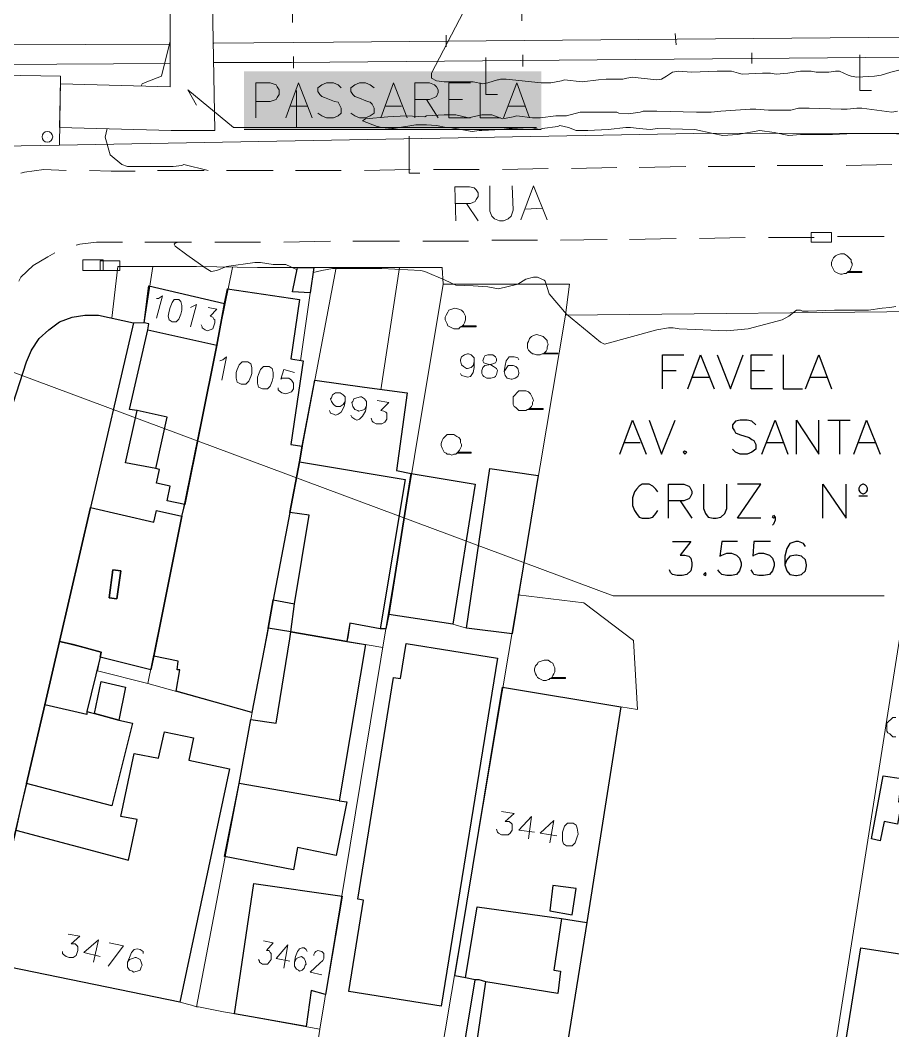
# Model space of a CAD drawing. Extents: x -2391 to 32076, y -11492 to 5852.
# Drawn here: x 4631.2 to 4707.3, y -1472.2 to -1384.2 of the extents above; entities that cross this region are included whole.
import ezdxf

# ---------------------------------------------------------------- set-up
doc = ezdxf.new("R2010")
doc.units = 0
doc.header["$LTSCALE"] = 7
for name, color, linetype in [('ALVE-CT', 3, 'CONTINUOUS'), ('PDF2_A101 - EDIFICACAO', 7, 'CONTINUOUS'), ('PDF2_A102 - EDIFICACAO_FAVELA', 7, 'CONTINUOUS'), ('PDF2_A103 - PROJECAO_1', 7, 'CONTINUOUS'), ('PDF2_A104 - PROJECAO_2', 7, 'CONTINUOUS'), ('PDF2_A112 - PRISMA_VENTILACAO', 7, 'CONTINUOUS'), ('PDF2_A123 - N DE PORTA', 7, 'CONTINUOUS'), ('PDF2_A124 - MURO', 7, 'CONTINUOUS'), ('PDF2_A127 - CERCA_ARAME_2D', 7, 'CONTINUOUS'), ('PDF2_A142 - PLATAFORMA_BALANCA', 7, 'CONTINUOUS'), ('PDF2_C301 - MEIO_FIO_2D', 7, 'CONTINUOUS'), ('PDF2_C307 - TXT_NOME_LOGRADOURO', 7, 'CONTINUOUS'), ('PDF2_C309 - PASSARELA', 7, 'CONTINUOUS'), ('PDF2_C317 - BOCA_LOBO', 7, 'CONTINUOUS'), ('PDF2_D402 - FERROVIA_2D', 7, 'CONTINUOUS'), ('PDF2_F602 - ARVORE_ISOLADA', 7, 'CONTINUOUS'), ('PDF2_I902 - LUMINARIA', 7, 'CONTINUOUS'), ('PDF2_I903 - POSTE', 7, 'CONTINUOUS'), ('PDF2_M1306 - SETA_INDICADORA_TEXTO', 7, 'CONTINUOUS'), ('PDF2_N1402 - CURVA_INTERMEDIARIA', 7, 'CONTINUOUS')]:
    doc.layers.add(name, color=color, linetype=linetype)

msp = doc.modelspace()

# ---------------------------------------------------------------- linework, layer by layer
at = {"layer": 'ALVE-CT'}
msp.add_circle((4550.796, -1271.53), 500, dxfattribs=at)
at = {"layer": 'PDF2_A101 - EDIFICACAO', "lineweight": 30}
for points in [[(4656.799, -1405.723), (4656.46, -1407.924), (4654.936, -1407.84), (4655.359, -1405.723)], [(4648.332, -1412.496), (4645.538, -1426.381), (4644.014, -1426.042), (4644.268, -1424.773), (4643.083, -1424.519), (4643.337, -1423.333), (4642.998, -1423.249), (4640.374, -1422.741), (4641.39, -1418.169), (4640.712, -1418.084), (4642.321, -1411.141), (4642.406, -1410.633), (4641.982, -1410.549), (4642.406, -1407.332), (4649.01, -1408.855)], [(4655.783, -1421.301), (4655.529, -1422.656), (4654.682, -1427.058), (4653.243, -1434.678), (4652.819, -1437.134), (4651.38, -1444.499), (4644.776, -1442.637), (4645.115, -1440.774), (4644.861, -1440.774), (4644.946, -1440.012), (4642.829, -1439.589), (4645.284, -1427.397), (4645.538, -1426.381), (4648.332, -1412.496), (4649.01, -1408.855), (4649.264, -1407.586), (4655.529, -1408.517), (4654.767, -1413.681), (4655.867, -1413.851), (4654.767, -1421.132)], [(4630.807, -1454.744), (4628.097, -1466.258), (4616.16, -1462.025), (4620.223, -1449.495), (4631.738, -1413.935), (4632.161, -1412.919), (4632.839, -1411.903), (4633.685, -1411.141), (4634.616, -1410.464), (4635.717, -1410.041), (4636.818, -1409.871), (4638.003, -1409.871), (4641.051, -1410.549), (4637.326, -1426.635), (4634.616, -1438.319), (4633.346, -1443.822), (4631.738, -1450.68), (4631.145, -1453.135)], [(4665.265, -1423.672), (4663.318, -1435.948), (4663.064, -1437.218), (4662.556, -1437.218), (4659.931, -1436.71), (4659.762, -1437.896), (4659.677, -1438.319), (4654.767, -1437.472), (4652.819, -1437.134), (4653.243, -1434.678), (4655.105, -1435.017), (4656.375, -1427.312), (4654.682, -1427.058), (4655.529, -1422.656), (4655.783, -1421.301), (4656.883, -1415.544), (4661.201, -1416.137), (4664.927, -1416.645), (4663.995, -1423.418)], [(4663.318, -1435.948), (4665.265, -1423.672), (4670.853, -1424.603), (4668.906, -1436.795)], [(4676.356, -1423.841), (4674.07, -1437.642), (4670.091, -1437.134), (4672.123, -1423.249)], [(4645.284, -1427.397), (4642.829, -1439.589), (4642.575, -1440.774), (4638.172, -1439.674), (4638.257, -1439.25), (4635.802, -1438.573), (4634.616, -1438.319), (4637.326, -1426.635), (4642.829, -1427.905), (4643.083, -1426.889)], [(4638.934, -1434.509), (4639.612, -1434.594), (4639.95, -1432.138), (4639.273, -1432.054)], [(4661.286, -1438.573), (4659, -1452.204), (4659.677, -1452.289), (4658.746, -1456.945), (4655.359, -1456.268), (4655.021, -1458.215), (4649.01, -1457.03), (4650.279, -1450.68), (4651.295, -1445.092), (4653.497, -1445.431), (4654.682, -1438.065), (4654.767, -1437.472), (4659.677, -1438.319)], [(4640.966, -1445.431), (4639.188, -1452.627), (4631.738, -1450.68), (4633.346, -1443.822), (4634.616, -1438.319), (4635.802, -1438.573), (4638.257, -1439.25), (4638.172, -1439.674), (4636.987, -1444.415), (4637.326, -1444.499), (4637.664, -1444.584), (4639.781, -1445.177)], [(4672.8, -1439.758), (4667.89, -1470.068), (4659.847, -1468.798), (4661.117, -1460.84), (4660.609, -1460.755), (4663.741, -1441.452), (4664.334, -1441.536), (4664.842, -1438.488)], [(4639.781, -1445.177), (4637.664, -1444.584), (4638.257, -1441.79), (4640.374, -1442.298)], [(4683.553, -1443.991), (4680.59, -1462.787), (4678.304, -1477.095), (4677.457, -1482.599), (4669.837, -1481.413), (4669.583, -1482.429), (4668.482, -1482.175), (4670.853, -1467.782), (4670.006, -1467.613), (4669.075, -1467.444), (4673.224, -1442.298)], [(4628.097, -1466.258), (4630.807, -1454.744), (4640.628, -1457.369), (4641.39, -1453.813), (4639.95, -1453.559), (4641.136, -1448.055), (4643.252, -1448.479), (4643.76, -1446.193), (4646.3, -1446.701), (4645.877, -1448.648), (4649.433, -1449.41), (4645.115, -1469.73)], [(4708.021, -1452.289), (4707.682, -1454.236), (4706.497, -1453.982), (4706.158, -1455.675), (4705.396, -1455.506), (4706.412, -1450.003), (4708.021, -1450.257), (4707.767, -1452.289)], [(4659.254, -1460.501), (4657.815, -1469.052), (4656.545, -1468.714), (4656.121, -1471.846), (4649.856, -1470.746), (4651.549, -1459.4)], [(4677.372, -1461.771), (4679.32, -1462.11), (4679.658, -1459.824), (4677.626, -1459.57)], [(4712.593, -1466.258), (4710.138, -1481.498), (4702.094, -1480.143), (4702.264, -1479.212), (4701.671, -1479.127), (4701.417, -1479.043), (4701.925, -1475.995), (4702.179, -1475.995), (4702.687, -1476.079), (4704.465, -1464.988)]]:
    msp.add_lwpolyline(points, close=True, dxfattribs=at)
at = {"layer": 'PDF2_A102 - EDIFICACAO_FAVELA', "lineweight": 30}
for points in [[(4687.193, -1416.306), (4687.193, -1413.343), (4689.056, -1413.343)], [(4689.395, -1416.306), (4690.495, -1413.343), (4691.681, -1416.306)], [(4691.935, -1413.343), (4693.12, -1416.306), (4694.221, -1413.343)], [(4696.761, -1416.306), (4694.898, -1416.306), (4694.898, -1413.343), (4696.761, -1413.343)], [(4697.692, -1413.343), (4697.692, -1416.306), (4699.385, -1416.306)], [(4699.639, -1416.306), (4700.824, -1413.343), (4701.925, -1416.306)], [(4687.193, -1414.697), (4688.379, -1414.697)], [(4694.898, -1414.697), (4696.083, -1414.697)], [(4689.818, -1415.29), (4691.257, -1415.29)], [(4700.062, -1415.29), (4701.502, -1415.29)], [(4683.468, -1421.979), (4684.569, -1419.015), (4685.754, -1421.979)], [(4686.008, -1419.015), (4687.109, -1421.979), (4688.294, -1419.015)], [(4695.321, -1419.439), (4694.983, -1419.1), (4694.559, -1419.015), (4693.967, -1419.015), (4693.543, -1419.1), (4693.289, -1419.439), (4693.289, -1419.693), (4693.459, -1419.947), (4693.543, -1420.116), (4693.882, -1420.285), (4694.729, -1420.539), (4694.983, -1420.709), (4695.152, -1420.793), (4695.321, -1421.132), (4695.321, -1421.555), (4694.983, -1421.809), (4694.559, -1421.979), (4693.967, -1421.979), (4693.543, -1421.809), (4693.289, -1421.555)], [(4695.829, -1421.979), (4697.015, -1419.015), (4698.115, -1421.979)], [(4698.877, -1421.979), (4698.877, -1419.015), (4700.824, -1421.979), (4700.824, -1419.015)], [(4701.586, -1419.015), (4703.534, -1419.015)], [(4702.602, -1419.015), (4702.602, -1421.979)], [(4703.872, -1421.979), (4704.973, -1419.015), (4706.158, -1421.979)], [(4683.891, -1420.963), (4685.246, -1420.963)], [(4696.253, -1420.963), (4697.692, -1420.963)], [(4704.296, -1420.963), (4705.735, -1420.963)], [(4686.77, -1425.28), (4686.601, -1425.027), (4686.347, -1424.773), (4686.008, -1424.603), (4685.415, -1424.603), (4685.161, -1424.773), (4684.907, -1425.027), (4684.738, -1425.28), (4684.569, -1425.788), (4684.569, -1426.466), (4684.738, -1426.889), (4684.907, -1427.143), (4685.161, -1427.482), (4685.415, -1427.566), (4686.008, -1427.566), (4686.347, -1427.482), (4686.601, -1427.143), (4686.77, -1426.889)], [(4687.701, -1427.566), (4687.701, -1424.603), (4689.056, -1424.603), (4689.479, -1424.773), (4689.564, -1424.857), (4689.733, -1425.196), (4689.733, -1425.45), (4689.564, -1425.788), (4689.479, -1425.873), (4689.056, -1426.042), (4687.701, -1426.042)], [(4690.749, -1424.603), (4690.749, -1426.72), (4690.919, -1427.143), (4691.173, -1427.482), (4691.596, -1427.566), (4691.85, -1427.566), (4692.273, -1427.482), (4692.612, -1427.143), (4692.781, -1426.72), (4692.781, -1424.603)], [(4695.745, -1427.566), (4693.713, -1427.566), (4695.745, -1424.603), (4693.713, -1424.603)], [(4701.163, -1427.566), (4701.163, -1424.603), (4703.195, -1427.566), (4703.195, -1424.603)], [(4688.717, -1426.042), (4689.733, -1427.566)], [(4704.296, -1425.619), (4705.058, -1425.619)], [(4697.015, -1427.482), (4696.845, -1427.566), (4696.761, -1427.482), (4696.845, -1427.312), (4697.015, -1427.482), (4697.015, -1427.736), (4696.845, -1428.074), (4696.761, -1428.159)], [(4688.04, -1429.598), (4689.649, -1429.598), (4688.717, -1430.784), (4689.141, -1430.784), (4689.479, -1430.868), (4689.649, -1431.038), (4689.733, -1431.461), (4689.733, -1431.715), (4689.649, -1432.138), (4689.31, -1432.477), (4688.887, -1432.562), (4688.463, -1432.562), (4688.04, -1432.477), (4687.871, -1432.308), (4687.786, -1432.054)], [(4693.713, -1429.598), (4692.358, -1429.598), (4692.189, -1430.868), (4692.358, -1430.784), (4692.781, -1430.614), (4693.205, -1430.614), (4693.628, -1430.784), (4693.882, -1431.038), (4694.051, -1431.461), (4694.051, -1431.715), (4693.882, -1432.138), (4693.628, -1432.477), (4693.205, -1432.562), (4692.781, -1432.562), (4692.358, -1432.477), (4692.189, -1432.308), (4692.019, -1432.054)], [(4696.591, -1429.598), (4695.152, -1429.598), (4695.067, -1430.868), (4695.152, -1430.784), (4695.575, -1430.614), (4695.999, -1430.614), (4696.507, -1430.784), (4696.761, -1431.038), (4696.93, -1431.461), (4696.93, -1431.715), (4696.761, -1432.138), (4696.507, -1432.477), (4695.999, -1432.562), (4695.575, -1432.562), (4695.152, -1432.477), (4695.067, -1432.308), (4694.898, -1432.054)], [(4699.639, -1430.022), (4699.47, -1429.768), (4699.046, -1429.598), (4698.793, -1429.598), (4698.285, -1429.768), (4698.031, -1430.191), (4697.861, -1430.868), (4697.861, -1431.63), (4698.031, -1432.138), (4698.285, -1432.477), (4698.793, -1432.562), (4698.877, -1432.562), (4699.3, -1432.477), (4699.639, -1432.138), (4699.724, -1431.715), (4699.724, -1431.63), (4699.639, -1431.207), (4699.3, -1430.868), (4698.877, -1430.784), (4698.793, -1430.784), (4698.285, -1430.868), (4698.031, -1431.207), (4697.861, -1431.63)]]:
    msp.add_lwpolyline(points, dxfattribs=at)
for points in [[(4689.141, -1421.725), (4688.971, -1421.809), (4689.141, -1421.979), (4689.31, -1421.809)], [(4704.719, -1424.603), (4704.634, -1424.603), (4704.465, -1424.688), (4704.38, -1424.773), (4704.296, -1424.942), (4704.296, -1425.111), (4704.38, -1425.28), (4704.465, -1425.365), (4704.634, -1425.45), (4704.719, -1425.45), (4704.888, -1425.365), (4704.973, -1425.28), (4705.058, -1425.111), (4705.058, -1424.942), (4704.973, -1424.773), (4704.888, -1424.688)], [(4690.919, -1432.308), (4690.749, -1432.477), (4690.919, -1432.562), (4691.003, -1432.477)]]:
    msp.add_lwpolyline(points, close=True, dxfattribs=at)
at = {"layer": 'PDF2_A103 - PROJECAO_1', "lineweight": 30}
for points in [[(4648.332, -1412.496), (4645.538, -1426.381), (4644.014, -1426.042), (4644.268, -1424.773), (4643.083, -1424.519), (4643.337, -1423.333), (4642.998, -1423.249), (4644.014, -1418.761), (4641.39, -1418.169), (4640.712, -1418.084), (4642.321, -1411.141)], [(4662.556, -1437.218), (4659.931, -1436.71), (4659.677, -1438.319), (4654.767, -1437.472), (4655.105, -1435.017), (4656.375, -1427.312), (4654.682, -1427.058), (4655.529, -1422.656), (4664.757, -1424.18)], [(4659.677, -1438.319), (4661.286, -1438.573), (4659, -1452.204), (4650.279, -1450.68), (4651.295, -1445.092), (4653.497, -1445.431), (4654.682, -1438.065), (4654.767, -1437.472)], [(4638.172, -1439.674), (4636.987, -1444.415), (4636.987, -1444.669), (4633.346, -1443.822), (4634.616, -1438.319), (4635.802, -1438.573), (4638.257, -1439.25)], [(4680.59, -1462.787), (4678.304, -1477.095), (4677.542, -1476.926), (4677.372, -1477.942), (4670.514, -1476.672), (4671.784, -1467.952), (4671.192, -1467.782), (4670.853, -1467.782), (4670.006, -1467.613), (4671.022, -1461.432), (4678.388, -1462.448)]]:
    msp.add_lwpolyline(points, close=True, dxfattribs=at)
at = {"layer": 'PDF2_A104 - PROJECAO_2', "lineweight": 30}
msp.add_lwpolyline([(4678.388, -1462.448), (4677.711, -1466.936), (4678.304, -1467.02), (4678.05, -1468.968), (4671.784, -1467.952), (4671.192, -1467.782), (4670.853, -1467.782), (4670.006, -1467.613), (4671.022, -1461.432)], close=True, dxfattribs=at)
at = {"layer": 'PDF2_A112 - PRISMA_VENTILACAO', "lineweight": 30}
for points in [[(4639.95, -1432.138), (4639.612, -1434.594), (4638.934, -1434.509), (4639.273, -1432.054)], [(4677.372, -1461.771), (4679.32, -1462.11), (4679.658, -1459.824), (4677.626, -1459.57)]]:
    msp.add_lwpolyline(points, close=True, dxfattribs=at)
at = {"layer": 'PDF2_A123 - N DE PORTA', "lineweight": 9}
for points in [[(4643.083, -1408.432), (4643.252, -1408.432), (4643.591, -1408.178), (4643.083, -1410.125)], [(4646.046, -1409.194), (4646.216, -1409.109), (4646.554, -1408.94), (4646.046, -1410.887)], [(4647.57, -1409.194), (4648.332, -1409.363), (4647.74, -1409.956), (4647.994, -1410.041), (4648.078, -1410.21), (4648.163, -1410.295), (4648.163, -1410.549), (4648.078, -1410.803), (4647.994, -1411.057), (4647.74, -1411.141), (4647.486, -1411.226), (4647.316, -1411.141), (4647.062, -1410.972), (4647.062, -1410.887), (4646.978, -1410.718)], [(4648.586, -1413.851), (4648.84, -1413.766), (4649.179, -1413.512), (4648.756, -1415.544)], [(4670.768, -1413.935), (4670.684, -1414.274), (4670.514, -1414.443), (4670.176, -1414.528), (4670.091, -1414.528), (4669.837, -1414.359), (4669.668, -1414.189), (4669.583, -1413.851), (4669.583, -1413.766), (4669.668, -1413.512), (4669.922, -1413.343), (4670.176, -1413.258), (4670.26, -1413.258), (4670.514, -1413.343), (4670.768, -1413.597), (4670.768, -1413.935), (4670.768, -1414.443), (4670.684, -1414.867), (4670.43, -1415.205), (4670.176, -1415.29), (4670.006, -1415.205), (4669.668, -1415.121), (4669.583, -1414.951)], [(4674.663, -1413.766), (4674.578, -1413.597), (4674.24, -1413.512), (4674.07, -1413.512), (4673.816, -1413.512), (4673.562, -1413.851), (4673.478, -1414.274), (4673.393, -1414.782), (4673.478, -1415.121), (4673.647, -1415.375), (4673.986, -1415.459), (4674.07, -1415.459), (4674.324, -1415.375), (4674.578, -1415.205), (4674.663, -1414.951), (4674.663, -1414.867), (4674.578, -1414.528), (4674.409, -1414.359), (4674.155, -1414.274), (4673.986, -1414.274), (4673.732, -1414.274), (4673.562, -1414.528), (4673.393, -1414.782)], [(4655.105, -1414.867), (4654.174, -1414.613), (4653.92, -1415.459), (4654.005, -1415.375), (4654.343, -1415.375), (4654.597, -1415.375), (4654.851, -1415.544), (4655.021, -1415.798), (4655.021, -1416.052), (4655.021, -1416.306), (4654.851, -1416.56), (4654.597, -1416.645), (4654.343, -1416.729), (4654.005, -1416.645), (4653.751, -1416.475), (4653.666, -1416.391), (4653.666, -1416.221)], [(4659.508, -1417.407), (4659.339, -1417.661), (4659.085, -1417.83), (4658.831, -1417.83), (4658.746, -1417.83), (4658.492, -1417.661), (4658.323, -1417.407), (4658.238, -1417.153), (4658.323, -1417.068), (4658.407, -1416.814), (4658.661, -1416.645), (4659, -1416.645), (4659.085, -1416.645), (4659.339, -1416.814), (4659.508, -1416.983), (4659.508, -1417.407), (4659.423, -1417.83), (4659.169, -1418.338), (4658.915, -1418.507), (4658.661, -1418.592), (4658.492, -1418.507), (4658.238, -1418.423), (4658.153, -1418.169)], [(4661.371, -1417.745), (4661.201, -1418.084), (4660.947, -1418.169), (4660.693, -1418.253), (4660.609, -1418.169), (4660.355, -1418.084), (4660.185, -1417.83), (4660.101, -1417.491), (4660.185, -1417.407), (4660.27, -1417.153), (4660.524, -1417.068), (4660.863, -1416.983), (4660.947, -1416.983), (4661.201, -1417.153), (4661.371, -1417.407), (4661.371, -1417.745), (4661.286, -1418.253), (4661.032, -1418.677), (4660.778, -1418.931), (4660.524, -1419.015), (4660.355, -1418.931), (4660.101, -1418.761), (4660.016, -1418.592)], [(4662.302, -1417.322), (4663.318, -1417.491), (4662.641, -1418.169), (4662.895, -1418.253), (4663.064, -1418.338), (4663.149, -1418.423), (4663.149, -1418.761), (4663.149, -1418.931), (4662.979, -1419.185), (4662.725, -1419.354), (4662.471, -1419.354), (4662.217, -1419.354), (4661.963, -1419.185), (4661.879, -1419.1), (4661.794, -1418.846)], [(4673.139, -1453.135), (4674.24, -1453.305), (4673.478, -1453.982), (4673.816, -1453.982), (4673.986, -1454.151), (4674.07, -1454.236), (4674.07, -1454.49), (4674.07, -1454.744), (4673.901, -1454.998), (4673.732, -1455.167), (4673.393, -1455.167), (4673.139, -1455.167), (4672.885, -1454.998), (4672.8, -1454.913), (4672.716, -1454.659)], [(4675.51, -1455.506), (4675.764, -1453.559), (4674.663, -1454.744), (4676.018, -1454.913)], [(4677.372, -1455.845), (4677.711, -1453.897), (4676.526, -1454.998), (4677.965, -1455.252)], [(4635.378, -1463.803), (4636.394, -1463.972), (4635.632, -1464.65), (4635.971, -1464.65), (4636.14, -1464.819), (4636.225, -1464.904), (4636.225, -1465.242), (4636.14, -1465.412), (4636.056, -1465.666), (4635.802, -1465.835), (4635.463, -1465.835), (4635.209, -1465.75), (4634.955, -1465.581), (4634.87, -1465.496), (4634.87, -1465.327)], [(4637.58, -1466.258), (4638.003, -1464.311), (4636.733, -1465.412), (4638.172, -1465.75)], [(4638.85, -1466.597), (4640.204, -1464.819), (4638.934, -1464.565)], [(4641.898, -1465.496), (4641.898, -1465.327), (4641.644, -1465.158), (4641.39, -1465.073), (4641.136, -1465.158), (4640.882, -1465.412), (4640.712, -1465.835), (4640.543, -1466.258), (4640.543, -1466.682), (4640.712, -1466.936), (4640.966, -1467.02), (4641.051, -1467.105), (4641.39, -1467.02), (4641.644, -1466.936), (4641.728, -1466.682), (4641.813, -1466.512), (4641.728, -1466.258), (4641.644, -1466.004), (4641.305, -1465.835), (4641.22, -1465.835), (4640.966, -1465.92), (4640.712, -1466.004), (4640.543, -1466.258)], [(4652.396, -1464.396), (4653.243, -1464.565), (4652.65, -1465.242), (4652.904, -1465.242), (4652.989, -1465.412), (4653.073, -1465.496), (4653.073, -1465.75), (4653.073, -1466.004), (4652.904, -1466.258), (4652.735, -1466.428), (4652.481, -1466.428), (4652.311, -1466.428), (4652.057, -1466.258), (4652.057, -1466.174), (4651.973, -1466.004)], [(4654.174, -1466.766), (4654.513, -1464.734), (4653.497, -1465.92), (4654.682, -1466.174)], [(4656.206, -1465.327), (4656.121, -1465.158), (4655.952, -1464.988), (4655.783, -1464.988), (4655.529, -1465.073), (4655.359, -1465.327), (4655.19, -1465.75), (4655.105, -1466.258), (4655.105, -1466.597), (4655.275, -1466.851), (4655.444, -1466.936), (4655.529, -1467.02), (4655.783, -1466.936), (4655.952, -1466.766), (4656.037, -1466.512), (4656.121, -1466.428), (4656.037, -1466.089), (4655.952, -1465.92), (4655.698, -1465.75), (4655.444, -1465.835), (4655.275, -1465.92), (4655.105, -1466.258)], [(4656.799, -1465.666), (4656.799, -1465.581), (4656.883, -1465.412), (4656.968, -1465.327), (4657.137, -1465.242), (4657.476, -1465.327), (4657.561, -1465.412), (4657.645, -1465.496), (4657.645, -1465.75), (4657.645, -1465.92), (4657.561, -1466.089), (4657.307, -1466.343), (4656.46, -1467.105), (4657.476, -1467.359)]]:
    msp.add_lwpolyline(points, dxfattribs=at)
for points in [[(4644.861, -1408.517), (4644.607, -1408.517), (4644.438, -1408.771), (4644.268, -1409.194), (4644.184, -1409.533), (4644.099, -1409.956), (4644.184, -1410.295), (4644.438, -1410.464), (4644.522, -1410.464), (4644.776, -1410.464), (4645.03, -1410.21), (4645.2, -1409.787), (4645.284, -1409.448), (4645.284, -1409.025), (4645.2, -1408.686), (4645.03, -1408.517)], [(4650.872, -1413.935), (4650.533, -1413.935), (4650.279, -1414.189), (4650.11, -1414.613), (4650.025, -1414.867), (4650.025, -1415.375), (4650.11, -1415.713), (4650.449, -1415.883), (4650.618, -1415.883), (4650.872, -1415.883), (4651.126, -1415.629), (4651.295, -1415.205), (4651.38, -1414.951), (4651.38, -1414.443), (4651.295, -1414.105), (4651.041, -1413.935)], [(4671.954, -1413.343), (4671.7, -1413.427), (4671.615, -1413.597), (4671.53, -1413.851), (4671.615, -1414.02), (4671.869, -1414.105), (4672.208, -1414.189), (4672.462, -1414.359), (4672.716, -1414.528), (4672.8, -1414.697), (4672.716, -1415.036), (4672.631, -1415.205), (4672.546, -1415.29), (4672.208, -1415.375), (4671.869, -1415.375), (4671.615, -1415.205), (4671.53, -1415.121), (4671.446, -1414.951), (4671.446, -1414.697), (4671.53, -1414.443), (4671.7, -1414.274), (4672.038, -1414.189), (4672.377, -1414.105), (4672.631, -1414.02), (4672.716, -1413.851), (4672.716, -1413.681), (4672.631, -1413.512), (4672.377, -1413.343)], [(4652.735, -1414.359), (4652.396, -1414.359), (4652.142, -1414.613), (4651.973, -1415.036), (4651.888, -1415.29), (4651.888, -1415.798), (4651.973, -1416.137), (4652.311, -1416.306), (4652.481, -1416.306), (4652.735, -1416.306), (4652.989, -1416.052), (4653.158, -1415.629), (4653.243, -1415.29), (4653.243, -1414.867), (4653.158, -1414.528), (4652.904, -1414.359)], [(4679.15, -1454.151), (4678.896, -1454.151), (4678.642, -1454.405), (4678.473, -1454.913), (4678.473, -1455.167), (4678.473, -1455.675), (4678.558, -1455.929), (4678.812, -1456.099), (4679.066, -1456.099), (4679.32, -1456.099), (4679.574, -1455.845), (4679.743, -1455.337), (4679.828, -1455.083), (4679.743, -1454.575), (4679.658, -1454.321), (4679.404, -1454.151)]]:
    msp.add_lwpolyline(points, close=True, dxfattribs=at)
at = {"layer": 'PDF2_A124 - MURO', "lineweight": 9}
for points in [[(4634.616, -1395.055), (4689.903, -1394.039), (4759.582, -1393.954), (4822.911, -1393.446), (4866.09, -1393.277), (4892.337, -1393.108)], [(4655.613, -1413.851), (4656.799, -1405.723), (4659.085, -1405.723), (4662.217, -1405.723), (4665.35, -1405.723), (4667.212, -1405.723), (4667.974, -1405.723), (4668.059, -1407.162), (4679.066, -1407.162), (4678.727, -1409.871), (4712.339, -1409.533), (4712.762, -1405.3), (4713.27, -1405.3), (4715.133, -1405.3), (4724.277, -1405.3), (4726.478, -1405.3), (4729.018, -1405.3), (4738.331, -1405.384), (4740.532, -1405.384), (4742.649, -1405.384), (4745.443, -1405.384), (4746.544, -1405.384)], [(4656.799, -1405.723), (4654.089, -1405.723), (4651.888, -1405.723), (4646.554, -1405.638), (4643.76, -1405.638), (4639.696, -1405.638), (4639.188, -1410.125), (4638.003, -1409.871), (4636.818, -1409.871), (4635.717, -1410.041), (4634.616, -1410.464), (4633.685, -1411.141), (4632.839, -1411.903), (4632.161, -1412.919), (4631.738, -1413.935), (4616.16, -1462.025), (4628.097, -1466.258), (4645.115, -1469.73), (4646.131, -1469.984), (4646.554, -1470.153)], [(4642.744, -1405.638), (4641.982, -1410.549), (4641.051, -1410.549), (4631.145, -1453.135), (4628.097, -1466.258)], [(4651.38, -1444.499), (4642.321, -1441.959), (4649.687, -1405.723)], [(4709.037, -1492.843), (4706.074, -1492.166), (4704.211, -1491.742), (4699.639, -1490.727), (4697.861, -1490.219), (4694.136, -1489.203), (4675.256, -1484.038), (4672.462, -1483.191), (4668.059, -1482.006), (4666.958, -1481.752), (4666.704, -1481.667), (4667.128, -1478.789), (4662.979, -1477.519), (4661.117, -1476.926), (4656.799, -1475.487), (4657.307, -1472.1), (4649.433, -1470.661), (4648.925, -1470.576), (4646.724, -1470.153), (4646.554, -1470.153), (4650.279, -1450.68), (4651.295, -1445.092), (4654.682, -1427.058), (4658.746, -1405.723)], [(4664.249, -1405.723), (4662.641, -1416.391)], [(4657.307, -1472.1), (4663.064, -1437.218), (4668.059, -1407.162)], [(4712.339, -1409.533), (4699.554, -1490.642)], [(4678.727, -1409.871), (4667.128, -1478.789)], [(4674.07, -1437.642), (4670.091, -1437.134), (4668.906, -1436.795), (4663.318, -1435.948)], [(4652.819, -1437.134), (4654.767, -1437.472), (4662.81, -1438.827)], [(4642.321, -1441.959), (4637.918, -1440.859), (4638.257, -1439.25), (4634.616, -1438.319)]]:
    msp.add_lwpolyline(points, dxfattribs=at)
at = {"layer": 'PDF2_A127 - CERCA_ARAME_2D', "lineweight": 9}
msp.add_lwpolyline([(4683.553, -1443.991), (4684.992, -1444.245), (4684.653, -1438.234), (4680.336, -1434.932), (4674.578, -1434.255)], dxfattribs=at)
at = {"layer": 'PDF2_A142 - PLATAFORMA_BALANCA', "lineweight": 9}
msp.add_lwpolyline([(4593.554, -1392.854), (4585.426, -1393.192), (4523.451, -1394.124), (4473.668, -1393.785), (4418.636, -1394.716), (4409.831, -1394.801), (4409.831, -1391.245), (4519.641, -1389.975), (4561.043, -1389.806), (4591.607, -1389.467), (4628.944, -1388.959), (4629.537, -1388.959), (4634.701, -1389.044), (4634.616, -1395.055), (4629.621, -1395.14), (4622.679, -1395.309), (4622.509, -1393.362)], dxfattribs=at)
at = {"layer": 'PDF2_C301 - MEIO_FIO_2D', "lineweight": 9}
for points in [[(4631.23, -1397.51), (4631.569, -1397.426), (4633.262, -1397.172), (4635.209, -1397.256)], [(4637.241, -1397.256), (4639.104, -1397.341), (4641.22, -1397.341)], [(4643.168, -1397.256), (4647.232, -1397.256)], [(4649.179, -1397.256), (4653.243, -1397.256)], [(4655.19, -1397.256), (4659.169, -1397.256)], [(4661.201, -1397.256), (4665.181, -1397.172)], [(4667.212, -1397.172), (4671.192, -1397.172)], [(4673.224, -1397.172), (4677.203, -1397.087)], [(4679.235, -1397.087), (4683.214, -1397.002)], [(4685.161, -1397.002), (4689.225, -1396.918)], [(4691.173, -1396.918), (4695.237, -1396.918)], [(4697.184, -1396.833), (4701.163, -1396.833)], [(4703.195, -1396.833), (4707.174, -1396.748)], [(4636.056, -1403.776), (4636.394, -1403.691), (4637.834, -1403.522), (4639.358, -1403.522), (4640.12, -1403.522)], [(4642.067, -1403.522), (4646.131, -1403.522)], [(4648.163, -1403.522), (4652.142, -1403.522)], [(4654.174, -1403.522), (4658.238, -1403.437)], [(4660.185, -1403.437), (4664.249, -1403.437)], [(4666.281, -1403.437), (4666.789, -1403.437), (4670.26, -1403.437)], [(4672.292, -1403.352), (4676.272, -1403.352)], [(4678.304, -1403.352), (4682.367, -1403.268)], [(4684.315, -1403.268), (4688.379, -1403.183)], [(4690.411, -1403.183), (4694.39, -1403.098)], [(4696.422, -1403.098), (4700.401, -1403.098)], [(4702.433, -1403.014), (4706.497, -1403.014)], [(4631.061, -1406.908), (4631.23, -1406.57), (4632.331, -1405.554), (4633.6, -1404.792), (4634.193, -1404.453)]]:
    msp.add_lwpolyline(points, dxfattribs=at)
at = {"layer": 'PDF2_C307 - TXT_NOME_LOGRADOURO', "lineweight": 9}
for points in [[(4669.16, -1401.659), (4669.075, -1398.696), (4670.345, -1398.696), (4670.768, -1398.78), (4670.938, -1398.95), (4671.107, -1399.204), (4671.107, -1399.542), (4670.938, -1399.796), (4670.853, -1399.966), (4670.43, -1400.135), (4669.075, -1400.135)], [(4672.123, -1398.611), (4672.123, -1400.812), (4672.292, -1401.236), (4672.546, -1401.49), (4672.97, -1401.659), (4673.308, -1401.659), (4673.732, -1401.49), (4673.986, -1401.236), (4674.155, -1400.728), (4674.07, -1398.611)], [(4674.832, -1401.574), (4675.933, -1398.611), (4677.118, -1401.574)], [(4670.091, -1400.135), (4671.107, -1401.659)], [(4675.256, -1400.643), (4676.695, -1400.558)]]:
    msp.add_lwpolyline(points, dxfattribs=at)
at = {"layer": 'PDF2_C309 - PASSARELA', "lineweight": 9}
msp.add_lwpolyline([(4634.701, -1376.598), (4644.014, -1376.513), (4647.824, -1376.429), (4648.163, -1393.785), (4644.353, -1393.785), (4634.616, -1393.531), (4634.701, -1389.721), (4644.268, -1389.975), (4644.268, -1380.493), (4634.616, -1380.577)], close=True, dxfattribs=at)
for points in [[(4651.719, -1392.684), (4651.719, -1389.637), (4652.989, -1389.637), (4653.497, -1389.806), (4653.581, -1389.975), (4653.751, -1390.229), (4653.751, -1390.653), (4653.581, -1390.907), (4653.497, -1391.076), (4652.989, -1391.245), (4651.719, -1391.245)], [(4654.343, -1392.684), (4655.444, -1389.637), (4656.629, -1392.684)], [(4659.169, -1390.06), (4658.915, -1389.806), (4658.492, -1389.637), (4657.899, -1389.637), (4657.476, -1389.806), (4657.137, -1390.06), (4657.137, -1390.399), (4657.307, -1390.653), (4657.476, -1390.822), (4657.73, -1390.907), (4658.577, -1391.245), (4658.915, -1391.33), (4659, -1391.499), (4659.169, -1391.838), (4659.169, -1392.261), (4658.915, -1392.515), (4658.492, -1392.684), (4657.899, -1392.684), (4657.476, -1392.515), (4657.137, -1392.261)], [(4662.048, -1390.06), (4661.709, -1389.806), (4661.286, -1389.637), (4660.778, -1389.637), (4660.355, -1389.806), (4660.016, -1390.06), (4660.016, -1390.399), (4660.185, -1390.653), (4660.355, -1390.822), (4660.609, -1390.907), (4661.455, -1391.245), (4661.709, -1391.33), (4661.879, -1391.499), (4662.048, -1391.838), (4662.048, -1392.261), (4661.709, -1392.515), (4661.286, -1392.684), (4660.778, -1392.684), (4660.355, -1392.515), (4660.016, -1392.261)], [(4662.641, -1392.684), (4663.741, -1389.637), (4664.927, -1392.684)], [(4665.604, -1392.684), (4665.604, -1389.637), (4666.874, -1389.637), (4667.297, -1389.806), (4667.466, -1389.975), (4667.636, -1390.229), (4667.636, -1390.483), (4667.466, -1390.822), (4667.297, -1390.907), (4666.874, -1391.076), (4665.604, -1391.076)], [(4670.43, -1392.684), (4668.567, -1392.684), (4668.567, -1389.637), (4670.43, -1389.637)], [(4671.276, -1389.637), (4671.276, -1392.684), (4673.054, -1392.684)], [(4673.308, -1392.684), (4674.494, -1389.637), (4675.594, -1392.684)], [(4666.62, -1391.076), (4667.636, -1392.684)], [(4668.567, -1391.076), (4669.752, -1391.076)], [(4654.767, -1391.669), (4656.206, -1391.669)], [(4663.064, -1391.669), (4664.419, -1391.669)], [(4673.732, -1391.669), (4675.171, -1391.669)]]:
    msp.add_lwpolyline(points, dxfattribs=at)
at = {"layer": 'PDF2_C309 - PASSARELA', "color": 7, "lineweight": 0, "true_color": 0xffffff}
msp.add_lwpolyline([(4650.703, -1393.7), (4676.61, -1393.7)], dxfattribs=at)
at = {"layer": 'PDF2_C309 - PASSARELA', "color": 7, "true_color": 0xffffff, "transparency": 33554559}
for points in [[(4650.703, -1388.621), (4676.61, -1388.621), (4650.703, -1393.7)], [(4676.61, -1388.621), (4650.703, -1393.7), (4676.61, -1393.7)]]:
    msp.add_solid(points, dxfattribs=at)
at = {"layer": 'PDF2_C317 - BOCA_LOBO', "lineweight": 9}
for points in [[(4700.147, -1403.522), (4701.925, -1403.522), (4701.925, -1402.675), (4700.147, -1402.675)], [(4636.648, -1405.977), (4638.426, -1405.977), (4638.426, -1405.046), (4636.648, -1405.046)], [(4638.172, -1405.977), (4639.866, -1405.977), (4639.866, -1405.13), (4638.172, -1405.13)]]:
    msp.add_lwpolyline(points, close=True, dxfattribs=at)
at = {"layer": 'PDF2_D402 - FERROVIA_2D', "lineweight": 9}
for points in [[(4674.917, -1383.202), (4674.917, -1384.218)], [(4654.936, -1383.456), (4654.936, -1384.387)], [(4838.405, -1384.472), (4836.458, -1384.472), (4828.415, -1384.557), (4818.424, -1384.641), (4808.434, -1384.726), (4798.443, -1384.811), (4788.453, -1384.895), (4788.283, -1384.895), (4778.462, -1385.065), (4768.472, -1385.149), (4758.481, -1385.234), (4752.639, -1385.319), (4748.491, -1385.319), (4738.416, -1385.403), (4728.425, -1385.488), (4721.144, -1385.573), (4718.435, -1385.573), (4708.444, -1385.657), (4698.454, -1385.742), (4688.463, -1385.827), (4678.473, -1385.911), (4668.482, -1385.996), (4658.492, -1386.081), (4648.078, -1386.165)], [(4668.313, -1386.504), (4668.313, -1385.488)], [(4688.379, -1386.335), (4688.294, -1385.319)], [(4644.268, -1386.25), (4629.452, -1386.335), (4610.402, -1386.504), (4595.755, -1386.673), (4585.765, -1386.843), (4580.177, -1386.927), (4575.69, -1386.927), (4565.699, -1387.097), (4555.709, -1387.266), (4550.798, -1387.266), (4545.718, -1387.351), (4535.728, -1387.435), (4525.737, -1387.435), (4521.165, -1387.52)], [(4648.078, -1387.859), (4654.851, -1387.859), (4664.842, -1387.774), (4674.832, -1387.689), (4684.823, -1387.605), (4694.898, -1387.52), (4704.888, -1387.435), (4714.879, -1387.351)], [(4655.021, -1387.351), (4655.021, -1388.367)], [(4675.002, -1387.181), (4675.002, -1388.197)], [(4694.983, -1387.012), (4694.983, -1387.943)], [(4525.229, -1389.213), (4535.22, -1389.129), (4545.21, -1389.044), (4550.798, -1388.959), (4555.285, -1388.959), (4565.276, -1388.79), (4575.266, -1388.621), (4580.262, -1388.621), (4585.257, -1388.536), (4595.247, -1388.451), (4605.238, -1388.282), (4610.487, -1388.197), (4615.228, -1388.197), (4629.452, -1388.028), (4644.268, -1387.943)]]:
    msp.add_lwpolyline(points, dxfattribs=at)
at = {"layer": 'PDF2_F602 - ARVORE_ISOLADA', "lineweight": 9}
for points in [[(4703.364, -1406.062), (4703.28, -1406.146), (4703.195, -1406.231), (4703.026, -1406.231), (4702.856, -1406.316), (4702.687, -1406.316), (4702.518, -1406.231), (4702.348, -1406.146), (4702.179, -1406.062), (4702.094, -1405.892), (4702.01, -1405.723), (4701.925, -1405.554), (4701.925, -1405.3), (4702.01, -1405.046), (4702.094, -1404.876), (4702.264, -1404.707), (4702.433, -1404.622), (4702.687, -1404.538), (4703.026, -1404.538), (4703.28, -1404.707), (4703.449, -1404.876), (4703.618, -1405.046), (4703.618, -1405.215), (4703.703, -1405.384), (4703.703, -1405.554), (4703.618, -1405.723), (4703.534, -1405.977), (4703.364, -1406.062), (4703.28, -1406.146), (4704.55, -1406.146), (4704.55, -1406.062)], [(4669.752, -1410.803), (4669.583, -1410.887), (4669.498, -1410.972), (4669.414, -1411.057), (4669.244, -1411.057), (4668.99, -1411.057), (4668.821, -1410.972), (4668.652, -1410.887), (4668.482, -1410.803), (4668.398, -1410.633), (4668.313, -1410.464), (4668.228, -1410.295), (4668.228, -1410.041), (4668.313, -1409.871), (4668.482, -1409.617), (4668.567, -1409.448), (4668.821, -1409.363), (4669.075, -1409.279), (4669.414, -1409.363), (4669.668, -1409.448), (4669.837, -1409.617), (4669.922, -1409.787), (4670.006, -1409.956), (4670.006, -1410.125), (4670.006, -1410.295), (4669.922, -1410.549), (4669.837, -1410.718), (4669.752, -1410.803), (4669.583, -1410.887), (4670.938, -1410.887), (4670.938, -1410.803)], [(4676.864, -1413.173), (4676.78, -1413.258), (4676.695, -1413.258), (4676.526, -1413.343), (4676.356, -1413.343), (4676.187, -1413.343), (4675.933, -1413.258), (4675.848, -1413.258), (4675.679, -1413.089), (4675.51, -1412.919), (4675.425, -1412.75), (4675.425, -1412.581), (4675.425, -1412.327), (4675.51, -1412.157), (4675.594, -1411.903), (4675.764, -1411.734), (4675.933, -1411.649), (4676.187, -1411.565), (4676.526, -1411.649), (4676.78, -1411.734), (4676.949, -1411.903), (4677.118, -1412.073), (4677.118, -1412.242), (4677.203, -1412.411), (4677.118, -1412.665), (4677.118, -1412.835), (4677.034, -1413.004), (4676.864, -1413.173), (4676.78, -1413.258), (4678.05, -1413.258), (4678.05, -1413.173)], [(4675.594, -1417.999), (4675.425, -1418.084), (4675.256, -1418.169), (4675.086, -1418.169), (4674.917, -1418.169), (4674.663, -1418.169), (4674.578, -1418.084), (4674.409, -1417.915), (4674.24, -1417.83), (4674.155, -1417.661), (4674.155, -1417.407), (4674.155, -1417.237), (4674.155, -1416.983), (4674.324, -1416.814), (4674.494, -1416.645), (4674.663, -1416.475), (4674.917, -1416.475), (4675.256, -1416.475), (4675.51, -1416.56), (4675.679, -1416.729), (4675.764, -1416.899), (4675.848, -1417.068), (4675.933, -1417.322), (4675.848, -1417.491), (4675.848, -1417.661), (4675.764, -1417.83), (4675.594, -1417.999), (4675.425, -1418.084), (4676.78, -1418.084), (4676.78, -1417.999)], [(4669.329, -1421.809), (4669.244, -1421.894), (4669.16, -1421.979), (4668.99, -1421.979), (4668.821, -1422.063), (4668.652, -1421.979), (4668.398, -1421.979), (4668.313, -1421.894), (4668.144, -1421.809), (4668.059, -1421.64), (4667.974, -1421.471), (4667.89, -1421.217), (4667.89, -1421.047), (4667.974, -1420.793), (4668.059, -1420.624), (4668.228, -1420.455), (4668.398, -1420.285), (4668.652, -1420.285), (4668.99, -1420.285), (4669.244, -1420.455), (4669.414, -1420.539), (4669.583, -1420.709), (4669.583, -1420.963), (4669.668, -1421.132), (4669.668, -1421.301), (4669.583, -1421.471), (4669.498, -1421.64), (4669.329, -1421.809), (4669.244, -1421.894), (4670.514, -1421.894), (4670.514, -1421.809)], [(4677.542, -1441.452), (4677.372, -1441.536), (4677.288, -1441.621), (4677.203, -1441.621), (4677.034, -1441.705), (4676.78, -1441.705), (4676.61, -1441.621), (4676.441, -1441.536), (4676.272, -1441.452), (4676.187, -1441.282), (4676.102, -1441.113), (4676.018, -1440.859), (4676.018, -1440.69), (4676.102, -1440.436), (4676.272, -1440.266), (4676.356, -1440.097), (4676.61, -1440.012), (4676.864, -1439.928), (4677.203, -1439.928), (4677.457, -1440.097), (4677.626, -1440.182), (4677.711, -1440.436), (4677.796, -1440.605), (4677.796, -1440.774), (4677.796, -1440.944), (4677.711, -1441.113), (4677.626, -1441.282), (4677.542, -1441.452), (4677.372, -1441.536), (4678.727, -1441.536), (4678.727, -1441.452)]]:
    msp.add_lwpolyline(points, close=True, dxfattribs=at)
msp.add_lwpolyline([(4707.513, -1446.616), (4707.259, -1446.616), (4707.174, -1446.531), (4707.005, -1446.362), (4706.836, -1446.277), (4706.751, -1446.108), (4706.751, -1445.854), (4706.751, -1445.685), (4706.751, -1445.431), (4706.92, -1445.261), (4707.09, -1445.092), (4707.259, -1444.923), (4707.513, -1444.923)], dxfattribs=at)
at = {"layer": 'PDF2_I902 - LUMINARIA', "lineweight": 9}
msp.add_lwpolyline([(4633.6, -1394.378), (4633.6, -1394.378)], dxfattribs=at)
msp.add_circle((4633.558, -1394.336), 0.466, dxfattribs=at)
at = {"layer": 'PDF2_I903 - POSTE', "lineweight": 9}
for points in [[(4672.8, -1390.653), (4671.784, -1390.653), (4671.784, -1387.435)], [(4705.396, -1390.314), (4704.38, -1390.314), (4704.38, -1387.181)], [(4656.291, -1393.531), (4655.275, -1393.531), (4655.275, -1390.314)], [(4666.027, -1397.51), (4665.096, -1397.51), (4665.096, -1394.293)]]:
    msp.add_lwpolyline(points, dxfattribs=at)
at = {"layer": 'PDF2_M1306 - SETA_INDICADORA_TEXTO', "lineweight": 9}
for points in [[(4646.554, -1391.584), (4645.792, -1390.229), (4649.771, -1393.531), (4676.187, -1393.531)], [(4706.497, -1434.34), (4682.875, -1434.34), (4605.576, -1405.554), (4606.254, -1406.993)]]:
    msp.add_lwpolyline(points, dxfattribs=at)
at = {"layer": 'PDF2_N1402 - CURVA_INTERMEDIARIA', "lineweight": 9}
for points in [[(4708.698, -1388.282), (4707.09, -1388.705), (4706.243, -1388.959), (4705.65, -1389.044), (4704.126, -1389.129), (4703.618, -1389.044), (4703.364, -1388.959), (4702.602, -1388.621), (4702.264, -1388.621), (4701.671, -1388.705), (4700.57, -1388.705), (4700.147, -1388.621), (4699.216, -1388.621), (4698.115, -1388.79), (4697.099, -1388.875), (4696.591, -1388.79), (4695.914, -1388.79), (4694.136, -1388.875), (4693.797, -1388.79), (4693.205, -1388.621), (4691.935, -1388.621), (4689.733, -1388.705), (4688.548, -1388.621), (4688.04, -1388.705), (4687.532, -1389.044), (4687.109, -1389.298), (4686.685, -1389.383), (4685.331, -1389.213), (4684.569, -1389.129), (4684.061, -1389.213), (4683.722, -1389.298), (4682.96, -1389.298), (4682.283, -1389.298), (4681.606, -1389.383), (4680.166, -1389.552), (4678.642, -1389.383), (4678.388, -1389.467), (4677.457, -1389.637), (4676.949, -1389.637), (4676.61, -1389.637), (4673.562, -1389.298), (4673.054, -1389.298), (4672.885, -1389.383), (4672.8, -1389.383), (4671.954, -1389.637), (4671.53, -1389.721), (4670.684, -1389.552), (4670.43, -1389.552), (4669.752, -1389.552), (4668.652, -1389.552), (4668.144, -1389.552), (4667.466, -1389.467), (4667.043, -1389.213), (4667.043, -1388.79), (4670.176, -1382.779)], [(4644.268, -1385.996), (4643.506, -1389.044), (4642.236, -1389.552), (4641.813, -1389.721), (4641.728, -1389.891)], [(4707.682, -1392.092), (4707.174, -1392.176), (4704.55, -1391.838), (4704.126, -1391.838), (4703.28, -1391.923), (4703.11, -1391.923), (4702.772, -1391.923), (4699.978, -1391.838), (4699.47, -1391.838), (4699.046, -1391.838), (4698.369, -1392.007), (4697.015, -1392.007), (4696.422, -1392.007), (4695.321, -1391.923), (4694.983, -1391.923), (4694.813, -1391.923), (4692.273, -1392.092), (4691.427, -1392.176), (4690.157, -1392.176), (4686.685, -1392.092), (4686.008, -1392.092), (4685.5, -1392.092), (4685.246, -1392.176), (4684.23, -1392.346), (4683.383, -1392.261), (4683.214, -1392.176), (4683.045, -1392.176), (4681.098, -1392.176), (4680.59, -1392.176), (4680.251, -1392.176), (4679.997, -1392.176), (4678.812, -1392.515), (4678.134, -1392.515), (4677.88, -1392.515), (4676.526, -1392.684), (4675.848, -1392.684), (4674.494, -1392.515), (4674.155, -1392.6), (4673.224, -1392.769), (4672.292, -1392.43), (4672.208, -1392.43), (4672.038, -1392.43), (4671.446, -1392.43), (4670.26, -1392.684), (4669.16, -1392.43), (4668.99, -1392.43), (4668.906, -1392.43), (4668.144, -1392.43), (4666.62, -1392.515), (4666.45, -1392.6), (4664.842, -1392.515), (4663.233, -1392.6), (4661.286, -1392.769), (4661.032, -1392.938), (4662.302, -1393.446), (4662.725, -1393.531), (4663.572, -1393.616), (4663.741, -1393.616), (4665.689, -1393.277), (4665.773, -1393.277), (4666.62, -1393.277), (4667.466, -1393.362), (4668.313, -1393.531), (4668.652, -1393.531), (4670.599, -1393.87), (4671.192, -1393.785), (4671.446, -1393.785), (4673.139, -1393.7), (4673.816, -1393.616), (4674.07, -1393.616), (4675.51, -1393.531), (4675.764, -1393.531), (4676.441, -1393.7), (4676.526, -1393.7), (4676.695, -1393.616), (4678.05, -1393.446), (4678.219, -1393.362), (4678.981, -1393.531), (4679.658, -1393.785), (4679.997, -1393.785), (4680.674, -1393.785), (4682.452, -1393.7), (4683.976, -1393.531), (4684.399, -1393.531), (4685.161, -1393.616), (4686.093, -1393.7), (4686.77, -1393.616), (4689.987, -1393.7), (4691.596, -1394.039), (4692.443, -1394.208), (4693.713, -1394.124), (4695.66, -1393.785), (4696.93, -1393.954), (4698.2, -1394.208), (4699.216, -1394.124), (4699.554, -1394.124), (4702.01, -1394.124), (4703.872, -1394.039), (4704.465, -1394.039), (4707.174, -1394.039), (4708.36, -1394.124)], [(4638.765, -1393.616), (4638.596, -1394.378), (4639.019, -1395.902), (4640.035, -1396.748), (4640.543, -1396.918), (4644.099, -1396.918), (4644.522, -1396.918), (4645.284, -1396.833), (4645.454, -1396.748), (4647.57, -1397.256)], [(4644.946, -1403.522), (4644.692, -1403.606), (4644.607, -1403.691), (4644.692, -1403.86), (4645.708, -1404.622), (4647.401, -1405.808), (4647.824, -1406.062), (4648.332, -1405.977), (4649.179, -1405.638), (4651.634, -1405.3), (4652.142, -1405.3), (4653.243, -1405.469), (4653.92, -1405.469), (4654.343, -1405.469), (4655.275, -1405.892), (4655.359, -1405.892)], [(4656.714, -1406.146), (4657.476, -1405.977), (4658.407, -1405.808), (4659.931, -1405.808), (4660.609, -1405.808), (4660.863, -1405.808), (4661.794, -1405.808), (4662.725, -1405.808), (4666.112, -1405.977), (4666.45, -1406.062), (4668.228, -1406.824), (4669.16, -1407.247), (4670.684, -1407.332), (4671.954, -1407.416), (4672.885, -1407.586), (4674.578, -1407.162), (4675.256, -1406.739), (4675.933, -1406.57), (4676.272, -1406.57), (4676.864, -1406.824), (4676.949, -1406.908), (4677.288, -1408.009), (4678.812, -1409.787), (4681.775, -1412.242), (4682.114, -1412.411), (4686.685, -1411.141), (4687.701, -1410.972), (4688.125, -1410.972), (4688.633, -1411.057), (4692.781, -1411.226), (4694.644, -1411.057), (4697.607, -1410.295), (4698.2, -1409.956), (4698.877, -1409.448), (4699.216, -1409.448), (4699.385, -1409.533), (4699.893, -1409.533), (4702.179, -1409.448), (4702.772, -1409.448), (4705.058, -1409.448), (4705.142, -1409.448), (4706.328, -1409.279), (4707.005, -1409.194), (4707.513, -1409.109)]]:
    msp.add_lwpolyline(points, dxfattribs=at)

doc.saveas('drawing.dxf')
